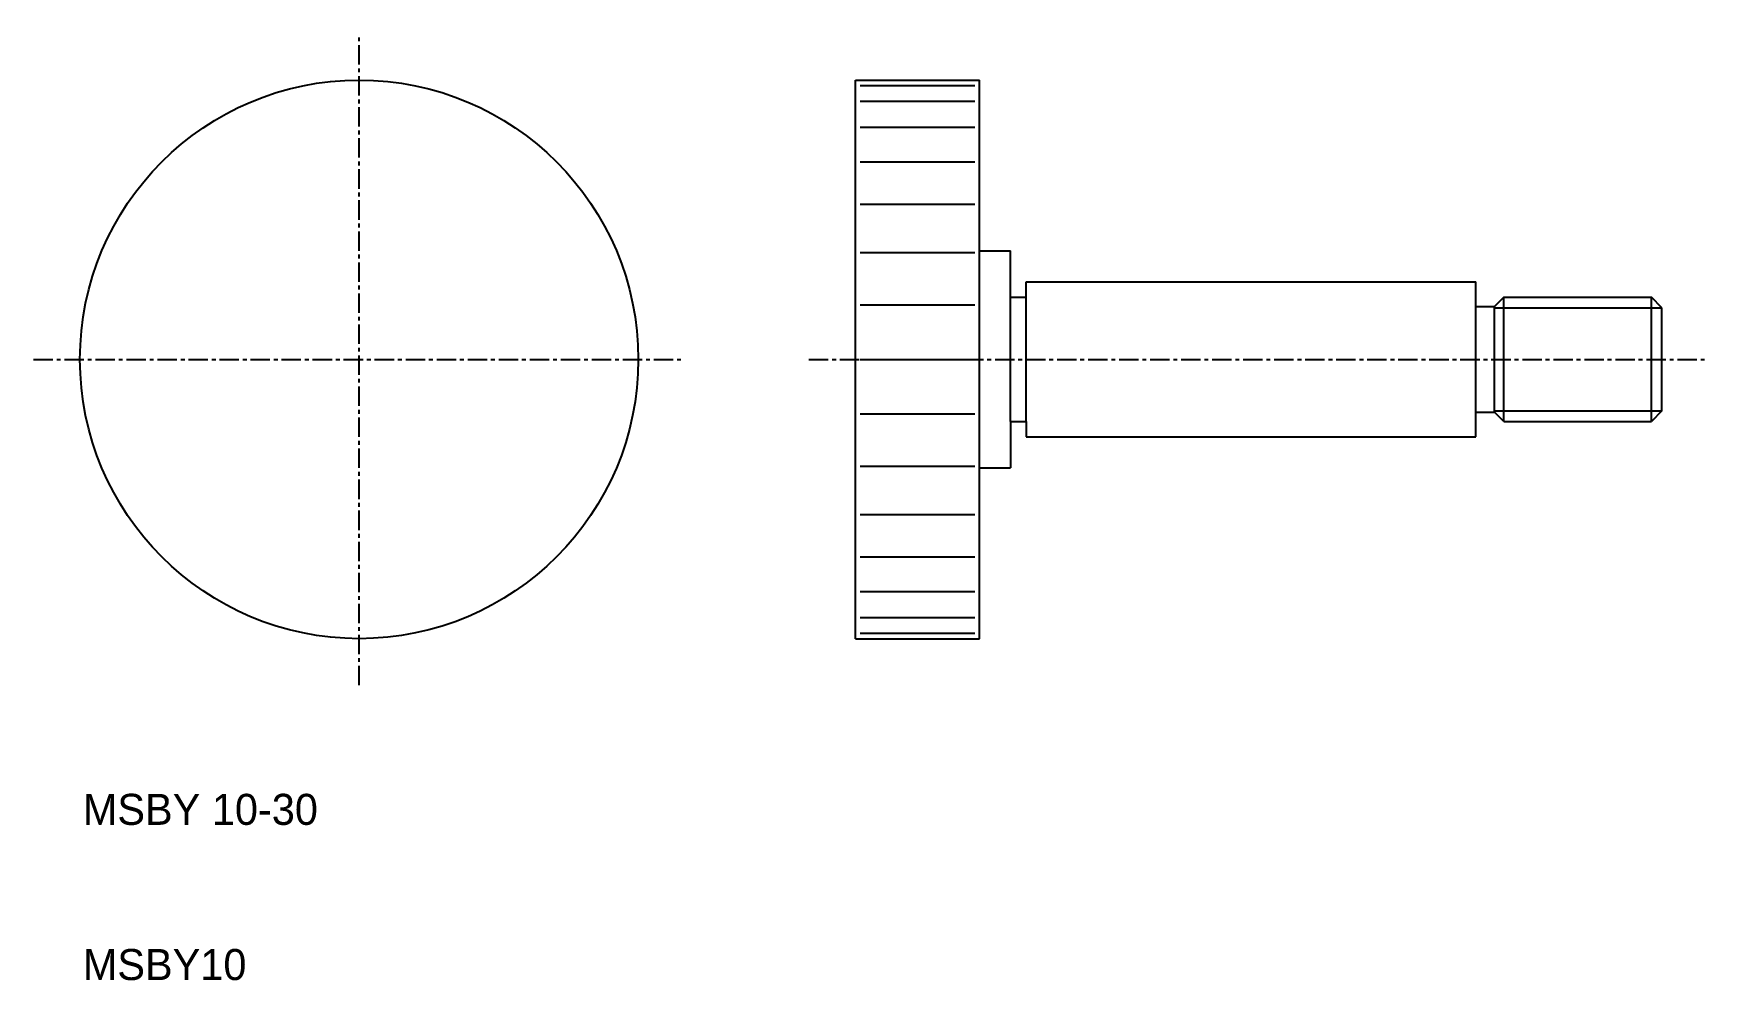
# Model space of a CAD drawing. Extents: x 7 to 115, y 10 to 71.
import ezdxf

# ---------------------------------------------------------------- set-up
doc = ezdxf.new("R2010")
doc.units = 0
doc.linetypes.add('CENTER', pattern=[2, 1.25, -0.25, 0.25, -0.25])
doc.layers.get('0').update_dxf_attribs({"linetype": 'CONTINUOUS'})
doc.layers.add('CENTER', color=1, linetype='CENTER')

msp = doc.modelspace()

# ---------------------------------------------------------------- linework, layer by layer
at = {"color": 7, "linetype": 'CONTINUOUS'}
for p, q in [((59.82, 32), (59.82, 68)), ((59.82, 68), (67.82, 68)), ((60.12, 67.65), (67.52, 67.65)), ((67.82, 57), (67.82, 68)), ((60.12, 66.63), (67.52, 66.63)), ((60.12, 64.97), (67.52, 64.97)), ((60.12, 62.73), (67.52, 62.73)), ((60.12, 60), (67.52, 60)), ((60.12, 56.89), (67.52, 56.89)), ((67.82, 43), (67.82, 57)), ((67.82, 57), (69.82, 57)), ((69.82, 54), (69.82, 57)), ((69.82, 46), (69.82, 54)), ((69.82, 54), (70.82, 54)), ((70.82, 55), (99.82, 55)), ((70.82, 54), (70.82, 55)), ((70.82, 46), (70.82, 54)), ((99.82, 53.4), (99.82, 55)), ((101.62, 54), (101.02, 53.4)), ((101.62, 54), (111.15, 54)), ((101.62, 46), (101.62, 54)), ((111.15, 46), (111.15, 54)), ((111.82, 53.32), (111.15, 54)), ((60.12, 53.51), (67.52, 53.51)), ((99.82, 46.6), (99.82, 53.4)), ((99.82, 53.4), (101.02, 53.4)), ((101.02, 46.6), (101.02, 53.4)), ((111.82, 46.68), (111.82, 53.32)), ((60.12, 50), (67.52, 50)), ((60.12, 46.49), (67.52, 46.49)), ((99.82, 46.6), (101.02, 46.6)), ((99.82, 45), (99.82, 46.6)), ((101.62, 46), (101.02, 46.6)), ((111.82, 46.68), (111.15, 46)), ((69.82, 46), (69.82, 43)), ((69.82, 46), (70.82, 46)), ((70.82, 46), (70.82, 45)), ((101.62, 46), (111.15, 46)), ((70.82, 45), (99.82, 45)), ((60.12, 43.11), (67.52, 43.11)), ((67.82, 32), (67.82, 43)), ((67.82, 43), (69.82, 43)), ((60.12, 40), (67.52, 40)), ((60.12, 37.27), (67.52, 37.27)), ((60.12, 35.03), (67.52, 35.03)), ((60.12, 33.37), (67.52, 33.37)), ((59.82, 32), (67.82, 32)), ((60.12, 32.35), (67.52, 32.35))]:
    msp.add_line(p, q, dxfattribs=at)
at = {"color": 3, "linetype": 'CONTINUOUS'}
for p, q in [((101.02, 53.32), (111.82, 53.32)), ((101.02, 46.68), (111.82, 46.68))]:
    msp.add_line(p, q, dxfattribs=at)
at = {"color": 7, "linetype": 'CONTINUOUS'}
msp.add_circle((27.82, 50), 18, dxfattribs=at)
at = {"layer": 'CENTER', "color": 1, "linetype": 'CENTER'}
for p, q in [((27.82, 29), (27.82, 71)), ((6.82, 50), (48.82, 50)), ((56.82, 50), (114.82, 50))]:
    msp.add_line(p, q, dxfattribs=at)

# ---------------------------------------------------------------- texts
at = {"color": 7, "linetype": 'CONTINUOUS'}
for s, p in [('MSBY 10-30', (10, 20)), ('MSBY10', (10, 10))]:
    msp.add_text(s, height=2, dxfattribs=at).set_placement(p)

doc.saveas('drawing.dxf')
